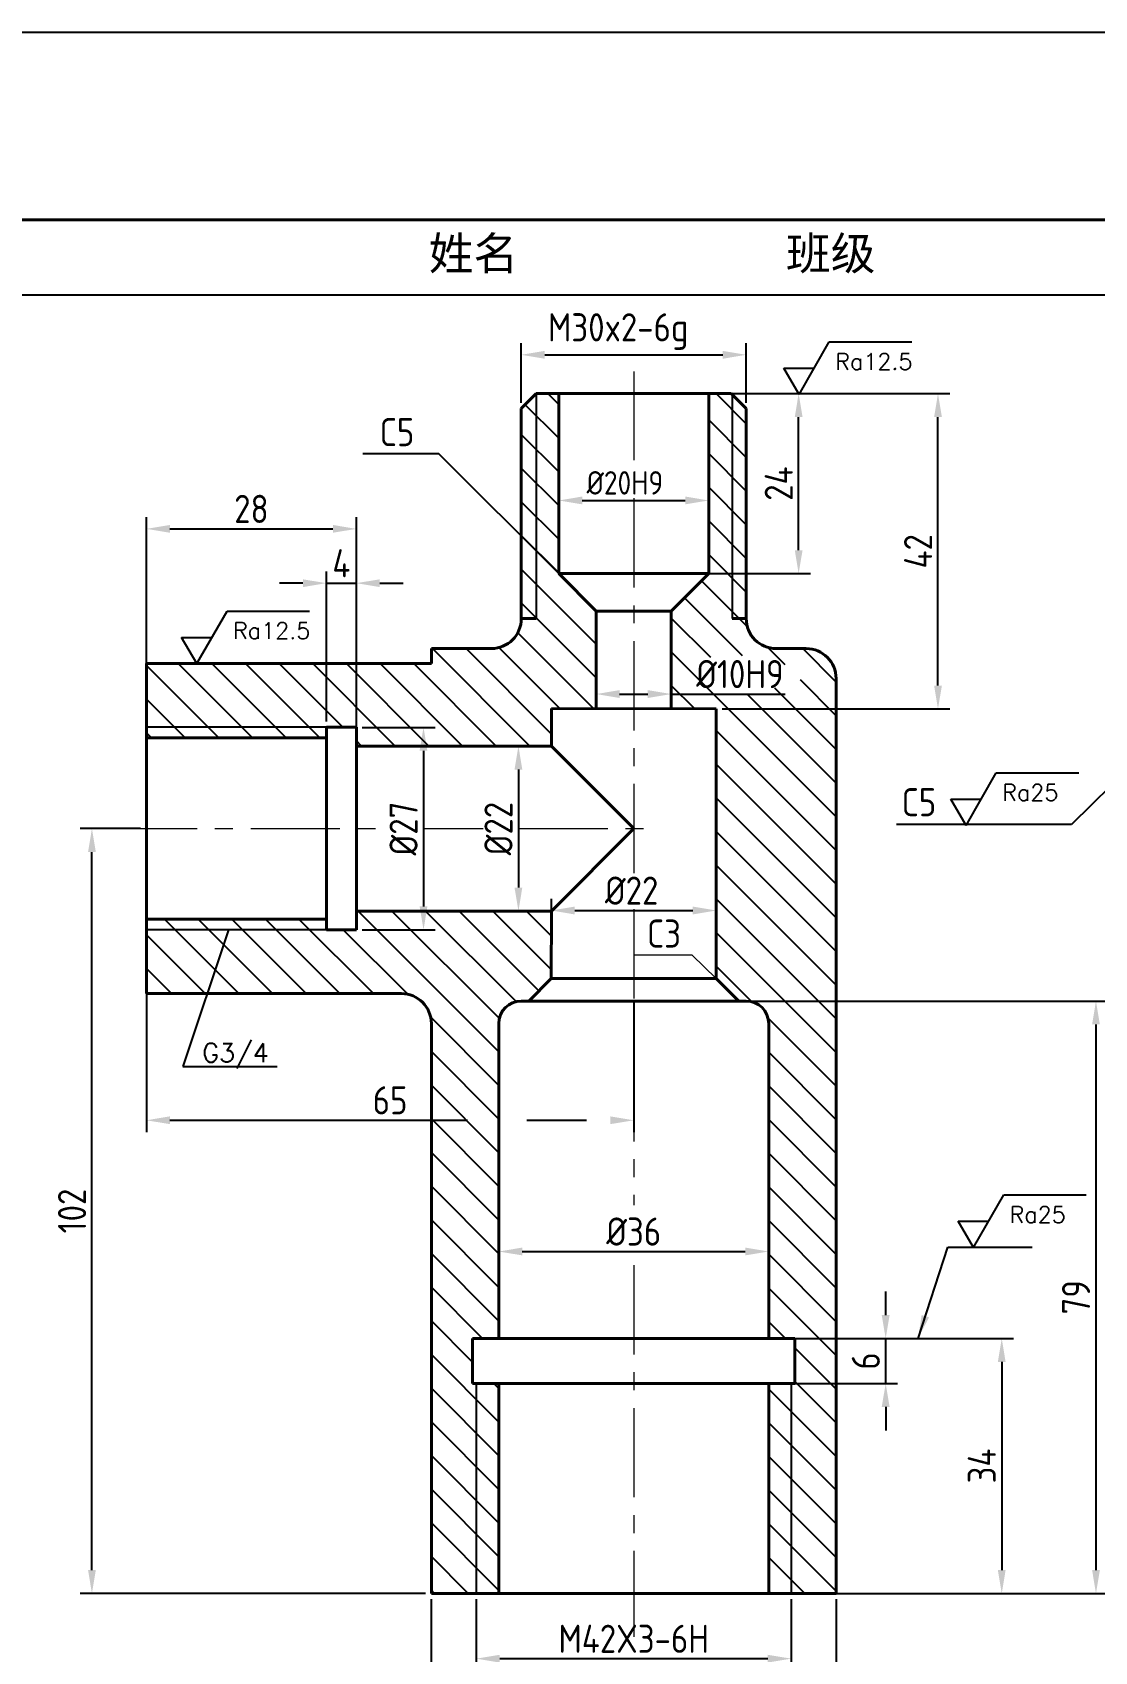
# Model space of a CAD drawing. Header units: millimetres. Extents: x 645 to 2308, y 762 to 2069.
# Drawn here: x 1673.7 to 1787, y 1566.1 to 1738.9 of the extents above; entities that cross this region are included whole.
import ezdxf

# ---------------------------------------------------------------- set-up
doc = ezdxf.new("R2010")
doc.units = ezdxf.units.MM
doc.linetypes.add('CENTER', pattern=[50.8, 31.75, -6.35, 6.35, -6.35])
for name, color, linetype in [('尺寸标注', 250, 'Continuous'), ('文字', 7, 'Continuous'), ('细实线', 7, 'Continuous')]:
    doc.layers.add(name, color=color, linetype=linetype)
for name, color, linetype, lineweight in [('点划线', 7, 'CENTER', 15), ('点化线', 7, 'CENTER', 15), ('点画线', 7, 'CENTER', 15), ('粗实线', 7, 'Continuous', 40)]:
    doc.layers.add(name, color=color, linetype=linetype, lineweight=lineweight)
doc.styles.add('HZ', font='txt.shx', dxfattribs={"bigfont": 'gbcbig.shx'})
doc.styles.add('汉字', font='gbenor.shx', dxfattribs={"bigfont": 'gbcbig.shx'})
doc.styles.add('直径', font='txt.shx')
doc.dimstyles.new('222', dxfattribs={"dimtxt": 3, "dimasz": 2.5, "dimexe": 1.25, "dimexo": 0.625, "dimtad": 1, "dimtoh": 1, "dimdsep": 46, "dimtxsty": '汉字', "dimcen": 2.5, "dimadec": 0, "dimazin": 0, "dimtfac": 1, "dimtmove": 0, "dimatfit": 3, "dimfxl": 0, "dimarcsym": 0})
doc.dimstyles.new('ISO-25', dxfattribs={"dimtxt": 3, "dimasz": 2.5, "dimexe": 1.25, "dimexo": 0, "dimtad": 1, "dimdec": 0, "dimdsep": 46, "dimtxsty": '汉字', "dimcen": 2.5, "dimadec": 0, "dimazin": 0, "dimtfac": 1, "dimtdec": 0, "dimtmove": 0, "dimatfit": 3, "dimfxl": 0, "dimarcsym": 0})

# ---------------------------------------------------------------- blocks, each defined once
blk = doc.blocks.new('*D165')
at = {"layer": 'Defpoints', "color": 0, "transparency": 16777216}
for p in [(1749.86, 1704.46), (1725.86, 1698.72), (1749.86, 1698.72)]:
    blk.add_point(p, dxfattribs=at)
at = {"layer": '细实线', "color": 0, "lineweight": -2, "transparency": 16777216}
for p, q in [((1725.86, 1699.35), (1725.86, 1705.71)), ((1749.86, 1699.35), (1749.86, 1705.71)), ((1728.36, 1704.46), (1747.36, 1704.46))]:
    blk.add_line(p, q, dxfattribs=at)
at = {"layer": '细实线', "color": 0, "transparency": 16777216}
for points in [[(1728.36, 1704.88), (1728.36, 1704.04), (1725.86, 1704.46)], [(1747.36, 1704.88), (1747.36, 1704.04), (1749.86, 1704.46)]]:
    blk.add_solid(points, dxfattribs=at)
at = {"layer": '细实线', "color": 0, "transparency": 16777216, "insert": (1736.21, 1706.94), "char_height": 3, "attachment_point": 5, "style": '汉字'}
blk.add_mtext('M30x2-6g', dxfattribs=at)
blk = doc.blocks.new('*D166')
at = {"layer": 'Defpoints', "color": 0, "transparency": 16777216}
for p in [(1729.86, 1700.32), (1745.86, 1700.32), (1745.86, 1688.92)]:
    blk.add_point(p, dxfattribs=at)
at = {"layer": '细实线', "color": 0, "lineweight": -2, "transparency": 16777216}
for p, q in [((1729.86, 1699.7), (1729.86, 1687.67)), ((1745.86, 1699.7), (1745.86, 1687.67)), ((1732.36, 1688.92), (1743.36, 1688.92))]:
    blk.add_line(p, q, dxfattribs=at)
at = {"layer": '细实线', "color": 0, "transparency": 16777216}
for points in [[(1732.36, 1689.34), (1732.36, 1688.51), (1729.86, 1688.92)], [(1743.36, 1689.34), (1743.36, 1688.51), (1745.86, 1688.92)]]:
    blk.add_solid(points, dxfattribs=at)
at = {"layer": '细实线', "color": 0, "transparency": 16777216, "insert": (1736.92, 1690.8), "char_height": 2.5, "attachment_point": 5, "style": '汉字'}
blk.add_mtext('%%c20H9', dxfattribs=at)
blk = doc.blocks.new('*D167')
at = {"layer": 'Defpoints', "color": 0, "transparency": 16777216}
for p in [(1747.45, 1599.52), (1747.45, 1572.32), (1777.14, 1572.32)]:
    blk.add_point(p, dxfattribs=at)
at = {"layer": '细实线', "color": 0, "lineweight": -2, "transparency": 16777216}
for p, q in [((1748.07, 1599.52), (1778.39, 1599.52)), ((1777.14, 1597.02), (1777.14, 1574.82)), ((1748.07, 1572.32), (1778.39, 1572.32))]:
    blk.add_line(p, q, dxfattribs=at)
at = {"layer": '细实线', "color": 0, "transparency": 16777216}
for points in [[(1776.72, 1597.02), (1777.55, 1597.02), (1777.14, 1599.52)], [(1776.72, 1574.82), (1777.55, 1574.82), (1777.14, 1572.32)]]:
    blk.add_solid(points, dxfattribs=at)
at = {"layer": '细实线', "color": 0, "transparency": 16777216, "insert": (1775.01, 1585.92), "char_height": 3, "attachment_point": 5, "rotation": 90, "style": '汉字'}
blk.add_mtext('34', dxfattribs=at)
blk = doc.blocks.new('*D168')
at = {"layer": 'Defpoints', "color": 0, "transparency": 16777216}
for p in [(1752.26, 1599.52), (1764.75, 1599.52), (1752.26, 1594.72)]:
    blk.add_point(p, dxfattribs=at)
at = {"layer": '细实线', "color": 0, "lineweight": -2, "transparency": 16777216}
for p, q in [((1764.75, 1602.02), (1764.75, 1604.52)), ((1752.26, 1599.52), (1766, 1599.52)), ((1764.75, 1594.72), (1764.75, 1599.52)), ((1752.26, 1594.72), (1766, 1594.72)), ((1764.75, 1592.22), (1764.75, 1589.72))]:
    blk.add_line(p, q, dxfattribs=at)
at = {"layer": '细实线', "color": 0, "transparency": 16777216}
for points in [[(1764.33, 1602.02), (1765.17, 1602.02), (1764.75, 1599.52)], [(1764.33, 1592.22), (1765.17, 1592.22), (1764.75, 1594.72)]]:
    blk.add_solid(points, dxfattribs=at)
at = {"layer": '细实线', "color": 0, "transparency": 16777216, "insert": (1762.63, 1597.12), "char_height": 3, "attachment_point": 5, "rotation": 90, "style": '汉字'}
blk.add_mtext('6', dxfattribs=at)
blk = doc.blocks.new('*D169')
at = {"layer": 'Defpoints', "color": 0, "transparency": 16777216}
for p in [(1723.46, 1618.34), (1752.26, 1618.34), (1752.26, 1608.8)]:
    blk.add_point(p, dxfattribs=at)
at = {"layer": '细实线', "color": 0, "lineweight": -2, "transparency": 16777216}
for p, q in [((1723.46, 1617.72), (1723.46, 1607.55)), ((1752.26, 1617.72), (1752.26, 1607.55)), ((1725.96, 1608.8), (1749.76, 1608.8))]:
    blk.add_line(p, q, dxfattribs=at)
at = {"layer": '细实线', "color": 0, "transparency": 16777216}
for points in [[(1725.96, 1609.22), (1725.96, 1608.39), (1723.46, 1608.8)], [(1749.76, 1609.22), (1749.76, 1608.39), (1752.26, 1608.8)]]:
    blk.add_solid(points, dxfattribs=at)
at = {"layer": '细实线', "color": 0, "transparency": 16777216, "insert": (1737.86, 1610.93), "char_height": 3, "attachment_point": 5, "style": '汉字'}
blk.add_mtext('%%c36', dxfattribs=at)
blk = doc.blocks.new('*D170')
at = {"layer": 'Defpoints', "color": 0, "transparency": 16777216}
for p in [(1746.66, 1645.18), (1729.07, 1640.99), (1746.66, 1640.99)]:
    blk.add_point(p, dxfattribs=at)
at = {"layer": '细实线', "color": 0, "lineweight": -2, "transparency": 16777216}
for p, q in [((1729.07, 1641.62), (1729.07, 1646.43)), ((1746.66, 1641.62), (1746.66, 1646.43)), ((1731.57, 1645.18), (1744.16, 1645.18))]:
    blk.add_line(p, q, dxfattribs=at)
at = {"layer": '细实线', "color": 0, "transparency": 16777216}
for points in [[(1731.57, 1645.6), (1731.57, 1644.76), (1729.07, 1645.18)], [(1744.16, 1645.6), (1744.16, 1644.76), (1746.66, 1645.18)]]:
    blk.add_solid(points, dxfattribs=at)
at = {"layer": '细实线', "color": 0, "transparency": 16777216, "insert": (1737.64, 1647.3), "char_height": 3, "attachment_point": 5, "style": '汉字'}
blk.add_mtext('%%C22', dxfattribs=at)
blk = doc.blocks.new('*D103')
at = {"layer": 'Defpoints', "color": 0, "transparency": 16777216}
for p in [(1708.26, 1685.89), (1708.26, 1664.55), (1685.86, 1661.09)]:
    blk.add_point(p, dxfattribs=at)
at = {"layer": '细实线', "color": 0, "lineweight": -2, "transparency": 16777216}
for p, q in [((1685.86, 1661.71), (1685.86, 1687.14)), ((1708.26, 1665.17), (1708.26, 1687.14)), ((1688.36, 1685.89), (1705.76, 1685.89))]:
    blk.add_line(p, q, dxfattribs=at)
at = {"layer": '细实线', "color": 0, "transparency": 16777216}
for points in [[(1688.36, 1686.31), (1688.36, 1685.48), (1685.86, 1685.89)], [(1705.76, 1686.31), (1705.76, 1685.48), (1708.26, 1685.89)]]:
    blk.add_solid(points, dxfattribs=at)
at = {"layer": '细实线', "color": 0, "transparency": 16777216, "insert": (1697.06, 1688.02), "char_height": 3, "attachment_point": 5, "style": '汉字'}
blk.add_mtext('28', dxfattribs=at)
blk = doc.blocks.new('*D172')
at = {"layer": 'Defpoints', "color": 0, "transparency": 16777216}
for p in [(1708.26, 1680.1), (1705.06, 1664.72), (1708.26, 1663.22)]:
    blk.add_point(p, dxfattribs=at)
at = {"layer": '细实线', "color": 0, "lineweight": -2, "transparency": 16777216}
for p, q in [((1705.06, 1665.35), (1705.06, 1681.35)), ((1708.26, 1663.85), (1708.26, 1681.35)), ((1702.56, 1680.1), (1700.06, 1680.1)), ((1705.06, 1680.1), (1708.26, 1680.1)), ((1710.76, 1680.1), (1713.26, 1680.1))]:
    blk.add_line(p, q, dxfattribs=at)
at = {"layer": '细实线', "color": 0, "transparency": 16777216}
for points in [[(1702.56, 1680.51), (1702.56, 1679.68), (1705.06, 1680.1)], [(1710.76, 1680.51), (1710.76, 1679.68), (1708.26, 1680.1)]]:
    blk.add_solid(points, dxfattribs=at)
at = {"layer": '细实线', "color": 0, "transparency": 16777216, "insert": (1706.66, 1682.22), "char_height": 3, "attachment_point": 5, "style": '汉字'}
blk.add_mtext('4', dxfattribs=at)
blk = doc.blocks.new('*D173')
at = {"layer": 'Defpoints', "color": 0, "transparency": 16777216}
for p in [(1721.64, 1662.72), (1721.64, 1645.12), (1725.56, 1645.12)]:
    blk.add_point(p, dxfattribs=at)
at = {"layer": '细实线', "color": 0, "lineweight": -2, "transparency": 16777216}
for p, q in [((1722.27, 1662.72), (1726.81, 1662.72)), ((1725.56, 1660.22), (1725.56, 1647.62)), ((1722.27, 1645.12), (1726.81, 1645.12))]:
    blk.add_line(p, q, dxfattribs=at)
at = {"layer": '细实线', "color": 0, "transparency": 16777216}
for points in [[(1725.14, 1660.22), (1725.97, 1660.22), (1725.56, 1662.72)], [(1725.14, 1647.62), (1725.97, 1647.62), (1725.56, 1645.12)]]:
    blk.add_solid(points, dxfattribs=at)
at = {"layer": '细实线', "color": 0, "transparency": 16777216, "insert": (1723.43, 1653.92), "char_height": 3, "attachment_point": 5, "rotation": 90, "style": '汉字'}
blk.add_mtext('%%C22', dxfattribs=at)
blk = doc.blocks.new('*D174')
at = {"layer": 'Defpoints', "color": 0, "transparency": 16777216}
for p in [(1680.04, 1653.92), (1685.86, 1653.92), (1716.26, 1572.32)]:
    blk.add_point(p, dxfattribs=at)
at = {"layer": '细实线', "color": 0, "lineweight": -2, "transparency": 16777216}
for p, q in [((1685.24, 1653.92), (1678.79, 1653.92)), ((1680.04, 1574.82), (1680.04, 1651.42)), ((1715.64, 1572.32), (1678.79, 1572.32))]:
    blk.add_line(p, q, dxfattribs=at)
at = {"layer": '细实线', "color": 0, "transparency": 16777216}
for points in [[(1679.63, 1651.42), (1680.46, 1651.42), (1680.04, 1653.92)], [(1679.63, 1574.82), (1680.46, 1574.82), (1680.04, 1572.32)]]:
    blk.add_solid(points, dxfattribs=at)
at = {"layer": '细实线', "color": 0, "transparency": 16777216, "insert": (1677.92, 1613.12), "char_height": 3, "attachment_point": 5, "rotation": 90, "style": '汉字'}
blk.add_mtext('102', dxfattribs=at)
blk = doc.blocks.new('*D175')
at = {"layer": 'Defpoints', "color": 0, "transparency": 16777216}
for p in [(1716.26, 1572.32), (1759.46, 1572.32), (1759.46, 1559.12)]:
    blk.add_point(p, dxfattribs=at)
at = {"layer": '细实线', "color": 0, "lineweight": -2, "transparency": 16777216}
for p, q in [((1716.26, 1571.7), (1716.26, 1557.87)), ((1759.46, 1571.7), (1759.46, 1557.87)), ((1718.76, 1559.12), (1756.96, 1559.12))]:
    blk.add_line(p, q, dxfattribs=at)
at = {"layer": '细实线', "color": 0, "transparency": 16777216}
for points in [[(1718.76, 1559.54), (1718.76, 1558.7), (1716.26, 1559.12)], [(1756.96, 1559.54), (1756.96, 1558.7), (1759.46, 1559.12)]]:
    blk.add_solid(points, dxfattribs=at)
at = {"layer": '细实线', "color": 0, "transparency": 16777216, "insert": (1737.86, 1561.25), "char_height": 3, "attachment_point": 5, "style": '汉字'}
blk.add_mtext('%%c54', dxfattribs=at)
blk = doc.blocks.new('*D104')
at = {"layer": 'Defpoints', "color": 0, "transparency": 16777216}
for p in [(1750.37, 1700.32), (1770.33, 1700.32), (1746.66, 1666.68)]:
    blk.add_point(p, dxfattribs=at)
at = {"layer": '细实线', "color": 0, "lineweight": -2, "transparency": 16777216}
for p, q in [((1750.99, 1700.32), (1771.58, 1700.32)), ((1770.33, 1669.18), (1770.33, 1697.82)), ((1747.29, 1666.68), (1771.58, 1666.68))]:
    blk.add_line(p, q, dxfattribs=at)
at = {"layer": '细实线', "color": 0, "transparency": 16777216}
for points in [[(1769.92, 1697.82), (1770.75, 1697.82), (1770.33, 1700.32)], [(1769.92, 1669.18), (1770.75, 1669.18), (1770.33, 1666.68)]]:
    blk.add_solid(points, dxfattribs=at)
at = {"layer": '细实线', "color": 0, "transparency": 16777216, "insert": (1768.21, 1683.5), "char_height": 3, "attachment_point": 5, "rotation": 90, "style": '汉字'}
blk.add_mtext('42', dxfattribs=at)
blk = doc.blocks.new('*D176')
at = {"layer": 'Defpoints', "color": 0, "transparency": 16777216}
for p in [(1737.86, 1700.32), (1755.46, 1700.32), (1737.91, 1681.12)]:
    blk.add_point(p, dxfattribs=at)
at = {"layer": '细实线', "color": 0, "lineweight": -2, "transparency": 16777216}
for p, q in [((1738.49, 1700.32), (1756.71, 1700.32)), ((1755.46, 1683.62), (1755.46, 1697.82)), ((1738.54, 1681.12), (1756.71, 1681.12))]:
    blk.add_line(p, q, dxfattribs=at)
at = {"layer": '细实线', "color": 0, "transparency": 16777216}
for points in [[(1755.05, 1697.82), (1755.88, 1697.82), (1755.46, 1700.32)], [(1755.05, 1683.62), (1755.88, 1683.62), (1755.46, 1681.12)]]:
    blk.add_solid(points, dxfattribs=at)
at = {"layer": '细实线', "color": 0, "transparency": 16777216, "insert": (1753.34, 1690.72), "char_height": 3, "attachment_point": 5, "rotation": 90, "style": '汉字'}
blk.add_mtext('24', dxfattribs=at)
blk = doc.blocks.new('*D177')
at = {"layer": 'Defpoints', "color": 0, "transparency": 16777216}
for p in [(1733.86, 1670.78), (1741.86, 1670.78), (1741.86, 1668.27)]:
    blk.add_point(p, dxfattribs=at)
at = {"layer": '细实线', "color": 0, "lineweight": -2, "transparency": 16777216}
for p, q in [((1733.86, 1670.16), (1733.86, 1667.02)), ((1741.86, 1670.16), (1741.86, 1667.02)), ((1736.36, 1668.27), (1739.36, 1668.27)), ((1741.86, 1668.27), (1754.04, 1668.27))]:
    blk.add_line(p, q, dxfattribs=at)
at = {"layer": '细实线', "color": 0, "transparency": 16777216}
for points in [[(1736.36, 1668.69), (1736.36, 1667.85), (1733.86, 1668.27)], [(1739.36, 1668.69), (1739.36, 1667.85), (1741.86, 1668.27)]]:
    blk.add_solid(points, dxfattribs=at)
at = {"layer": '细实线', "color": 0, "transparency": 16777216, "insert": (1749.2, 1670.4), "char_height": 3, "attachment_point": 5, "style": '汉字'}
blk.add_mtext('%%C10H9', dxfattribs=at)
blk = doc.blocks.new('*D178')
at = {"layer": 'Defpoints', "color": 0, "transparency": 16777216}
for p in [(1708.26, 1664.72), (1708.26, 1643.12), (1715.43, 1643.12)]:
    blk.add_point(p, dxfattribs=at)
at = {"layer": '细实线', "color": 0, "lineweight": -2, "transparency": 16777216}
for p, q in [((1708.89, 1664.72), (1716.68, 1664.72)), ((1715.43, 1662.22), (1715.43, 1645.62)), ((1708.89, 1643.12), (1716.68, 1643.12))]:
    blk.add_line(p, q, dxfattribs=at)
at = {"layer": '细实线', "color": 0, "transparency": 16777216}
for points in [[(1715.01, 1662.22), (1715.84, 1662.22), (1715.43, 1664.72)], [(1715.01, 1645.62), (1715.84, 1645.62), (1715.43, 1643.12)]]:
    blk.add_solid(points, dxfattribs=at)
at = {"layer": '细实线', "color": 0, "transparency": 16777216, "insert": (1713.3, 1653.92), "char_height": 3, "attachment_point": 5, "rotation": 90, "style": '汉字'}
blk.add_mtext('%%C27', dxfattribs=at)
blk = doc.blocks.new('*D181')
at = {"layer": 'Defpoints', "color": 0, "transparency": 16777216}
for p in [(1721.06, 1572.32), (1754.66, 1572.32), (1754.66, 1565.37)]:
    blk.add_point(p, dxfattribs=at)
at = {"layer": '细实线', "color": 0, "lineweight": -2, "transparency": 16777216}
for p, q in [((1721.06, 1571.7), (1721.06, 1564.12)), ((1754.66, 1571.7), (1754.66, 1564.12)), ((1723.56, 1565.37), (1752.16, 1565.37))]:
    blk.add_line(p, q, dxfattribs=at)
at = {"layer": '细实线', "color": 0, "transparency": 16777216}
for points in [[(1723.56, 1565.78), (1723.56, 1564.95), (1721.06, 1565.37)], [(1752.16, 1565.78), (1752.16, 1564.95), (1754.66, 1565.37)]]:
    blk.add_solid(points, dxfattribs=at)
at = {"layer": '细实线', "color": 0, "transparency": 16777216, "insert": (1737.86, 1567.49), "char_height": 3, "attachment_point": 5, "style": '汉字'}
blk.add_mtext('M42X3-6H', dxfattribs=at)
blk = doc.blocks.new('*D182')
at = {"layer": 'Defpoints', "color": 0, "transparency": 16777216}
for p in [(1749.86, 1635.52), (1749.86, 1572.32), (1787.19, 1572.32)]:
    blk.add_point(p, dxfattribs=at)
at = {"layer": '细实线', "color": 0, "lineweight": -2, "transparency": 16777216}
for p, q in [((1750.49, 1635.52), (1788.44, 1635.52)), ((1787.19, 1633.02), (1787.19, 1574.82)), ((1750.49, 1572.32), (1788.44, 1572.32))]:
    blk.add_line(p, q, dxfattribs=at)
at = {"layer": '细实线', "color": 0, "transparency": 16777216}
for points in [[(1786.78, 1633.02), (1787.61, 1633.02), (1787.19, 1635.52)], [(1786.78, 1574.82), (1787.61, 1574.82), (1787.19, 1572.32)]]:
    blk.add_solid(points, dxfattribs=at)
at = {"layer": '细实线', "color": 0, "transparency": 16777216, "insert": (1785.07, 1603.92), "char_height": 3, "attachment_point": 5, "rotation": 90, "style": '汉字'}
blk.add_mtext('79', dxfattribs=at)
blk = doc.blocks.new('1')
at = {"layer": '细实线'}
for p, q in [((0, 0), (4.62, 8)), ((4.62, 8), (10.68, 8)), ((10.68, 8), (17.18, 8)), ((-2.31, 4), (2.31, 4)), ((0, 0), (-2.31, 4))]:
    blk.add_line(p, q, dxfattribs=at)
at = {"layer": '点划线', "style": 'HZ'}
blk.add_attdef('RA', (5.52, 3.76), '', height=2.5, dxfattribs=at)
blk = doc.blocks.new('*D194')
at = {"layer": 'Defpoints', "color": 0, "transparency": 16777216}
for p in [(1685.86, 1636.95), (1737.86, 1635.52), (1737.86, 1622.8)]:
    blk.add_point(p, dxfattribs=at)
at = {"layer": '点划线', "color": 0, "lineweight": -2, "transparency": 16777216}
for p, q in [((1685.86, 1636.95), (1685.86, 1621.55)), ((1737.86, 1635.52), (1737.86, 1621.55)), ((1688.36, 1622.8), (1735.36, 1622.8))]:
    blk.add_line(p, q, dxfattribs=at)
at = {"layer": '点划线', "color": 0, "transparency": 16777216}
for points in [[(1688.36, 1623.22), (1688.36, 1622.39), (1685.86, 1622.8)], [(1735.36, 1623.22), (1735.36, 1622.39), (1737.86, 1622.8)]]:
    blk.add_solid(points, dxfattribs=at)
at = {"layer": '点划线', "color": 0, "transparency": 16777216, "insert": (1711.86, 1624.93), "char_height": 3, "attachment_point": 5, "style": '汉字'}
blk.add_mtext('65', dxfattribs=at)

msp = doc.modelspace()

# ---------------------------------------------------------------- linework, layer by layer
at = {"layer": '尺寸标注'}
for p, q in [((1717.0721, 1693.9129), (1708.9633, 1693.9129)), ((1729.8638, 1681.1212), (1717.0721, 1693.9129))]:
    msp.add_line(p, q, dxfattribs=at)
at = {"layer": '点划线'}
for p, q in [((1744.0985, 1640.4212), (1737.8638, 1640.4212)), ((1746.6638, 1637.9212), (1744.0985, 1640.4212))]:
    msp.add_line(p, q, dxfattribs=at)
at = {"layer": '点化线', "ltscale": 0.3}
for p, q in [((1737.8638, 1689.1626), (1737.8638, 1649.0725)), ((1681.7427, 1653.9212), (1711.6883, 1653.9212)), ((1715.4261, 1653.9212), (1721.7807, 1653.9212)), ((1725.5583, 1653.9212), (1740.5997, 1653.9212)), ((1737.8638, 1645.3195), (1737.8638, 1613.7501)), ((1737.8638, 1607.3479), (1737.8638, 1567.686))]:
    msp.add_line(p, q, dxfattribs=at)
at = {"layer": '点画线'}
msp.add_line((1737.8638, 1702.6828), (1737.8638, 1693.2263), dxfattribs=at)
at = {"layer": '粗实线', "color": 7}
msp.add_line((1868.2518, 1718.8559), (1543.2518, 1718.8559), dxfattribs=at)
at = {"layer": '粗实线'}
for p, q in [((1727.4638, 1700.3212), (1725.8638, 1698.7212)), ((1727.4638, 1700.3212), (1748.2638, 1700.3212)), ((1729.8638, 1700.3212), (1729.8638, 1681.1212)), ((1745.8638, 1681.1212), (1745.8638, 1700.3212)), ((1749.8638, 1698.7212), (1748.2638, 1700.3212)), ((1725.8638, 1698.7212), (1725.8638, 1676.3212)), ((1749.8638, 1698.7212), (1749.8638, 1676.3212)), ((1729.8638, 1681.1212), (1745.8638, 1681.1212)), ((1733.8638, 1677.1212), (1729.8638, 1681.1212)), ((1745.8638, 1681.1212), (1741.8638, 1677.1212)), ((1727.4638, 1676.3213), (1725.8638, 1676.3213)), ((1733.8638, 1677.1212), (1733.8638, 1666.6774)), ((1741.8638, 1677.1212), (1733.8638, 1677.1212)), ((1741.8638, 1677.1212), (1741.8638, 1666.6774)), ((1748.3622, 1676.3213), (1749.9622, 1676.3213)), ((1722.6638, 1673.1212), (1716.2638, 1673.1212)), ((1716.2638, 1673.1212), (1716.2638, 1671.5212)), ((1756.2638, 1673.1212), (1753.0638, 1673.1212)), ((1756.2638, 1673.1212), (1753.0638, 1673.1212)), ((1685.8638, 1671.5212), (1716.2638, 1671.5212)), ((1685.8638, 1671.5212), (1685.8638, 1636.3212)), ((1759.4638, 1669.9212), (1759.4638, 1572.3212)), ((1729.0896, 1662.7212), (1729.0938, 1666.7175)), ((1746.6638, 1666.6774), (1729.0938, 1666.7175)), ((1746.6638, 1637.9212), (1746.6638, 1666.6774)), ((1685.8638, 1663.5848), (1705.0638, 1663.5848)), ((1705.0638, 1664.7212), (1705.0638, 1643.1212)), ((1705.0638, 1664.7212), (1708.2638, 1664.7212)), ((1708.2638, 1664.7212), (1708.2638, 1643.1212)), ((1729.0896, 1662.7212), (1708.2638, 1662.7212)), ((1729.0896, 1662.7212), (1737.8638, 1653.9212)), ((1737.8298, 1653.8872), (1729.0713, 1645.1212)), ((1729.0713, 1645.1212), (1708.2638, 1645.1212)), ((1729.0638, 1637.9212), (1729.0713, 1645.1212)), ((1685.8638, 1644.2576), (1705.0638, 1644.2576)), ((1705.0638, 1643.1212), (1708.2638, 1643.1212)), ((1729.0638, 1637.9212), (1726.6638, 1635.5212)), ((1729.0638, 1637.9212), (1746.6638, 1637.9212)), ((1746.6638, 1637.9212), (1749.0638, 1635.5212)), ((1685.8638, 1636.3212), (1713.0638, 1636.3212)), ((1725.8638, 1635.5212), (1749.8638, 1635.5212)), ((1716.2638, 1633.1212), (1716.2638, 1572.3212)), ((1723.4638, 1633.1212), (1723.4638, 1599.5212)), ((1752.2638, 1633.1212), (1752.2638, 1599.5212)), ((1720.6638, 1599.5212), (1755.0638, 1599.5212)), ((1720.6638, 1599.5212), (1720.6638, 1594.7212)), ((1755.0638, 1599.5212), (1755.0638, 1594.7212)), ((1720.6638, 1594.7212), (1755.0638, 1594.7212)), ((1723.4638, 1594.7212), (1723.4638, 1572.3212)), ((1752.2638, 1594.7212), (1752.2638, 1572.3212)), ((1716.2638, 1572.3212), (1759.4638, 1572.3212))]:
    msp.add_line(p, q, dxfattribs=at)
for centre, radius, start, end in [((1722.6638, 1676.3212), 3.2, 270, 0), ((1753.0638, 1676.3212), 3.2, 180, 270), ((1756.2638, 1669.9212), 3.2, 0, 90), ((1713.0638, 1633.1212), 3.2, 0, 90), ((1725.8638, 1633.1212), 2.4, 90, 180), ((1749.8638, 1633.1212), 2.4, 0, 90)]:
    msp.add_arc(centre, radius, start, end, dxfattribs=at)
at = {"layer": '细实线', "color": 7}
for p, q in [((1885.2518, 1738.8559), (1513.2518, 1738.8559)), ((1543.2518, 1710.8559), (1868.2518, 1710.8559))]:
    msp.add_line(p, q, dxfattribs=at)
at = {"layer": '细实线'}
for p, q in [((1727.4638, 1700.3212), (1727.4638, 1676.3213)), ((1729.8638, 1699.1514), (1728.694, 1700.3212)), ((1749.8638, 1697.112), (1746.6545, 1700.3212)), ((1748.3622, 1700.3212), (1748.3622, 1676.3213)), ((1729.8638, 1695.5593), (1726.2829, 1699.1403)), ((1749.8638, 1693.5198), (1745.8638, 1697.5198)), ((1729.8638, 1691.9672), (1725.8638, 1695.9672)), ((1749.8638, 1689.9277), (1745.8638, 1693.9277)), ((1729.8638, 1688.3751), (1725.8638, 1692.3751)), ((1749.8638, 1686.3356), (1745.8638, 1690.3356)), ((1729.8638, 1684.783), (1725.8638, 1688.783)), ((1749.8638, 1682.7435), (1745.8638, 1686.7435)), ((1729.8638, 1681.1909), (1725.8638, 1685.1909)), ((1749.8638, 1679.1514), (1745.8638, 1683.1514)), ((1733.8638, 1673.5988), (1725.8638, 1681.5988)), ((1749.9893, 1675.4338), (1745.0829, 1680.3403)), ((1733.8638, 1670.0067), (1725.8638, 1678.0067)), ((1749.4836, 1672.3474), (1743.2868, 1678.5442)), ((1746.0807, 1672.1582), (1741.8638, 1676.3751)), ((1733.601, 1666.6774), (1725.4789, 1674.7996)), ((1716.2638, 1673.1212), (1716.2638, 1671.5212)), ((1726.7809, 1662.7212), (1716.3809, 1673.1212)), ((1729.091, 1664.0032), (1719.973, 1673.1212)), ((1730.0089, 1666.6774), (1723.4636, 1673.2228)), ((1759.4638, 1655.183), (1741.8638, 1672.783)), ((1754.0273, 1671.3958), (1752.1764, 1673.2467)), ((1759.4638, 1669.5514), (1755.894, 1673.1212)), ((1693.5884, 1663.5848), (1685.8638, 1671.3094)), ((1697.1805, 1663.5848), (1689.2441, 1671.5212)), ((1700.7726, 1663.5848), (1692.8362, 1671.5212)), ((1704.3647, 1663.5848), (1696.4283, 1671.5212)), ((1706.8204, 1664.7212), (1700.0204, 1671.5212)), ((1712.4125, 1662.7212), (1703.6125, 1671.5212)), ((1716.0046, 1662.7212), (1707.2046, 1671.5212)), ((1719.5967, 1662.7212), (1710.7967, 1671.5212)), ((1723.1888, 1662.7212), (1714.3888, 1671.5212)), ((1802.0063, 1671.5212), (1784.5678, 1654.3685)), ((1744.3773, 1666.6774), (1741.8638, 1669.1909)), ((1759.4638, 1662.3672), (1752.9352, 1668.8958)), ((1759.4638, 1665.9593), (1755.6488, 1669.7743)), ((1689.9963, 1663.5848), (1685.8638, 1667.7173)), ((1759.4638, 1658.7751), (1749.9681, 1668.2708)), ((1705.0638, 1664.7212), (1685.8638, 1664.7212)), ((1686.4042, 1663.5848), (1685.8638, 1664.1252)), ((1759.4638, 1651.5909), (1746.6638, 1664.3909)), ((1708.8204, 1662.7212), (1708.2638, 1663.2778)), ((1759.4638, 1647.9988), (1746.6638, 1660.7988)), ((1759.4638, 1644.4067), (1746.6638, 1657.2067)), ((1759.4638, 1640.8146), (1746.6638, 1653.6146)), ((1784.5678, 1654.3685), (1765.8897, 1654.3685)), ((1759.4638, 1637.2225), (1746.6638, 1650.0225)), ((1759.4638, 1633.6304), (1746.6638, 1646.4304)), ((1723.4638, 1630.1173), (1708.4599, 1645.1212)), ((1723.5229, 1633.6503), (1712.052, 1645.1212)), ((1725.3091, 1635.4562), (1715.6441, 1645.1212)), ((1727.75, 1636.6074), (1719.2362, 1645.1212)), ((1729.0648, 1638.8847), (1722.8283, 1645.1212)), ((1729.0686, 1642.4731), (1726.4204, 1645.1212)), ((1705.0638, 1643.1212), (1685.8638, 1643.1212)), ((1695.7073, 1636.3212), (1687.7709, 1644.2576)), ((1694.6285, 1643.1212), (1689.7398, 1628.5484)), ((1699.2994, 1636.3212), (1691.363, 1644.2576)), ((1702.8915, 1636.3212), (1694.9551, 1644.2576)), ((1706.4836, 1636.3212), (1698.5472, 1644.2576)), ((1710.0757, 1636.3212), (1702.1393, 1644.2576)), ((1713.74, 1636.2489), (1706.8678, 1643.1212)), ((1759.4638, 1630.0383), (1746.6638, 1642.8383)), ((1692.1152, 1636.3212), (1685.8638, 1642.5726)), ((1688.5231, 1636.3212), (1685.8638, 1638.9805)), ((1750.4654, 1635.4446), (1746.6638, 1639.2462)), ((1723.4638, 1626.5252), (1716.1915, 1633.7975)), ((1759.4638, 1626.4462), (1752.1872, 1633.7228)), ((1723.4638, 1622.9331), (1716.2638, 1630.1331)), ((1759.4638, 1622.8541), (1752.2638, 1630.0541)), ((1689.7398, 1628.5484), (1699.8137, 1628.5484)), ((1723.4638, 1619.341), (1716.2638, 1626.541)), ((1759.4638, 1619.262), (1752.2638, 1626.462)), ((1723.4638, 1615.7489), (1716.2638, 1622.9489)), ((1759.4638, 1615.6699), (1752.2638, 1622.8699)), ((1723.4638, 1612.1568), (1716.2638, 1619.3568)), ((1759.4638, 1612.0778), (1752.2638, 1619.2778)), ((1723.4638, 1608.5647), (1716.2638, 1615.7647)), ((1759.4638, 1608.4857), (1752.2638, 1615.6857)), ((1723.4638, 1604.9726), (1716.2638, 1612.1726)), ((1759.4638, 1604.8936), (1752.2638, 1612.0936)), ((1723.4638, 1601.3805), (1716.2638, 1608.5805)), ((1759.4638, 1601.3015), (1752.2638, 1608.5015)), ((1771.3741, 1609.2797), (1780.3666, 1609.2797)), ((1721.731, 1599.5212), (1716.2638, 1604.9884)), ((1759.4638, 1597.7094), (1752.2638, 1604.9094)), ((1720.6638, 1596.9963), (1716.2638, 1601.3963)), ((1754.0599, 1599.5212), (1752.2638, 1601.3173)), ((1759.4638, 1594.1173), (1755.0638, 1598.5173)), ((1723.4638, 1590.6042), (1716.2638, 1597.8042)), ((1721.0638, 1594.7212), (1721.0638, 1572.3212)), ((1723.4638, 1594.1963), (1722.9389, 1594.7212)), ((1754.6638, 1594.7212), (1754.6638, 1572.3212)), ((1759.4638, 1590.5252), (1755.0638, 1594.9252)), ((1723.4638, 1587.0121), (1716.2638, 1594.2121)), ((1759.4638, 1586.9331), (1752.2638, 1594.1331)), ((1723.4638, 1583.42), (1716.2638, 1590.62)), ((1759.4638, 1583.341), (1752.2638, 1590.541)), ((1723.4638, 1579.8279), (1716.2638, 1587.0279)), ((1759.4638, 1579.7489), (1752.2638, 1586.9489)), ((1723.4638, 1576.2358), (1716.2638, 1583.4358)), ((1759.4638, 1576.1568), (1752.2638, 1583.3568)), ((1723.4638, 1572.6436), (1716.2638, 1579.8436)), ((1759.4638, 1572.5647), (1752.2638, 1579.7647)), ((1720.1941, 1572.3212), (1716.2638, 1576.2515)), ((1756.1152, 1572.3212), (1752.2638, 1576.1726)), ((1716.602, 1572.3212), (1716.2638, 1572.6594)), ((1752.5231, 1572.3212), (1752.2638, 1572.5805))]:
    msp.add_line(p, q, dxfattribs=at)

# ---------------------------------------------------------------- block references
at = {"layer": '点划线'}
for p, xscale, yscale, zscale, values in [((1755.5026, 1700.2331), 0.7000000000000028, 0.7000000000000028, 0.7000000000000028, {'RA': 'Ra12.5'}), ((1691.2345, 1671.5212), 0.7, 0.7, 0.7, {'RA': 'Ra12.5'}), ((1773.325, 1654.2613), 0.7, 0.7, 0.7, {'RA': 'Ra25'}), ((1774.1084, 1609.2332), 0.7, 0.7, 0.7, {'RA': 'Ra25'})]:
    msp.add_blockref('1', p, dxfattribs=dict(at, xscale=xscale, yscale=yscale, zscale=zscale)).add_auto_attribs(values)

# ---------------------------------------------------------------- texts
at = {"layer": '文字', "color": 7, "insert": (1711.2266, 1715.0834), "char_height": 3.5, "width": 313.5, "attachment_point": 4}
msp.add_mtext('{\\fSimSun|b0|i0|c134|p2;  姓名            班级              学号}', dxfattribs=at)
at = {"layer": '细实线', "char_height": 3, "attachment_point": 1, "style": '汉字'}
for s, insert in [('C5', (1710.751, 1697.7135)), ('C5', (1766.4518, 1658.2356)), ('C3', (1739.2715, 1644.2169))]:
    msp.add_mtext(s, dxfattribs=dict(at, insert=insert))
at = {"layer": '细实线', "insert": (1691.8108, 1631.0095), "char_height": 2, "width": 1.154631945610163e-14, "attachment_point": 1, "style": '直径'}
msp.add_mtext('G3/4', dxfattribs=at)

# ---------------------------------------------------------------- dimensions: what is measured, and where the dimension line sits
at = {"layer": '点划线'}
dim = msp.add_linear_dim(base=(1737.8638, 1622.8018), p1=(1685.8638, 1636.9462), p2=(1737.8638, 1635.5212), text='65', dimstyle='ISO-25', override={"dimarcsym": 2}, dxfattribs=at)
dim.commit()
dim.dimension.update_dxf_attribs({"geometry": '*D194', "text_midpoint": (1711.8638, 1624.9268)})
at = {"layer": '细实线'}
for base, p1, p2, text, picture, middle in [((1749.8638, 1704.4611), (1725.8638, 1698.7212), (1749.8638, 1698.7212), 'M30x2-6g', '*D165', (1736.2055, 1704.4611)), ((1746.6638, 1645.1795), (1729.067, 1640.9945), (1746.6638, 1640.9945), '%%C22', '*D170', (1737.6412, 1645.1795)), ((1752.2638, 1608.8025), (1723.4638, 1618.3431), (1752.2638, 1618.3431), '%%c36', '*D169', (1737.8638, 1608.8025)), ((1759.4638, 1559.1203), (1716.2638, 1572.3212), (1759.4638, 1572.3212), '%%c54', '*D175', (1737.8638, 1559.1203)), ((1754.6638, 1565.3656), (1721.0638, 1572.3212), (1754.6638, 1572.3212), 'M42X3-6H', '*D181', (1737.8638, 1565.3656))]:
    dim = msp.add_linear_dim(base=base, p1=p1, p2=p2, text=text, dimstyle='222', dxfattribs=at)
    dim.commit()
    dim.dimension.update_dxf_attribs({"geometry": picture, "text_midpoint": middle, "dimtype": 160})
dim = msp.add_linear_dim(base=(1745.8638, 1688.9236), p1=(1729.8638, 1700.3212), p2=(1745.8638, 1700.3212), text='%%c20H9', dimstyle='222', override={"dimtxt": 2.5}, dxfattribs=at)
dim.commit()
dim.dimension.update_dxf_attribs({"geometry": '*D166', "text_midpoint": (1736.9234, 1688.9236), "dimtype": 160})
for base, p1, p2, text, dimstyle, picture, middle in [((1755.4629, 1700.3212), (1737.9106, 1681.1212), (1737.8638, 1700.3212), '24', '222', '*D176', (1753.3379, 1690.7212)), ((1770.3323, 1700.3212), (1746.6638, 1666.6774), (1750.367, 1700.3212), '42', '222', '*D104', (1768.2073, 1683.4993)), ((1725.5583, 1645.1212), (1721.6425, 1662.7212), (1721.6425, 1645.1212), '%%C22', '222', '*D173', (1723.4333, 1653.9212)), ((1787.1942, 1572.3212), (1749.8638, 1635.5212), (1749.8638, 1572.3212), '79', '222', '*D182', (1785.0692, 1603.9212)), ((1764.7508, 1599.5212), (1752.2638, 1594.7212), (1752.2638, 1599.5212), '6', 'ISO-25', '*D168', (1762.6258, 1597.1212)), ((1777.1354, 1572.3212), (1747.4478, 1599.5212), (1747.4478, 1572.3212), '34', '222', '*D167', (1775.0104, 1585.9212))]:
    dim = msp.add_linear_dim(base=base, p1=p1, p2=p2, angle=90, text=text, dimstyle=dimstyle, dxfattribs=at)
    dim.commit()
    dim.dimension.update_dxf_attribs({"geometry": picture, "text_midpoint": middle})
for base, p1, p2, text, picture, middle in [((1708.2638, 1685.8947), (1685.8638, 1661.089), (1708.2638, 1664.5493), '28', '*D103', (1697.0638, 1688.0197)), ((1708.2638, 1680.0981), (1705.0638, 1664.7212), (1708.2638, 1663.2212), '4', '*D172', (1706.6638, 1682.2231)), ((1741.8638, 1668.2708), (1733.8638, 1670.7825), (1741.8638, 1670.7825), '%%C10H9', '*D177', (1749.2033, 1670.3958))]:
    dim = msp.add_linear_dim(base=base, p1=p1, p2=p2, text=text, dimstyle='222', dxfattribs=at)
    dim.commit()
    dim.dimension.update_dxf_attribs({"geometry": picture, "text_midpoint": middle})
for base, p1, p2, text, picture, middle in [((1715.4261, 1643.1212), (1708.2638, 1664.7212), (1708.2638, 1643.1212), '%%C27', '*D178', (1715.4261, 1653.9212)), ((1680.0427, 1653.9212), (1716.2638, 1572.3212), (1685.8638, 1653.9212), '102', '*D174', (1680.0427, 1613.1212))]:
    dim = msp.add_linear_dim(base=base, p1=p1, p2=p2, angle=90, text=text, dimstyle='222', dxfattribs=at)
    dim.commit()
    dim.dimension.update_dxf_attribs({"geometry": picture, "text_midpoint": middle, "dimtype": 160})

# ---------------------------------------------------------------- leaders
msp.add_leader([(1768.2101, 1599.5212), (1771.3741, 1609.2797)], dimstyle='ISO-25', override={"dimgap": 0.625, "dimtad": 0}, dxfattribs=at)

doc.saveas('drawing.dxf')
